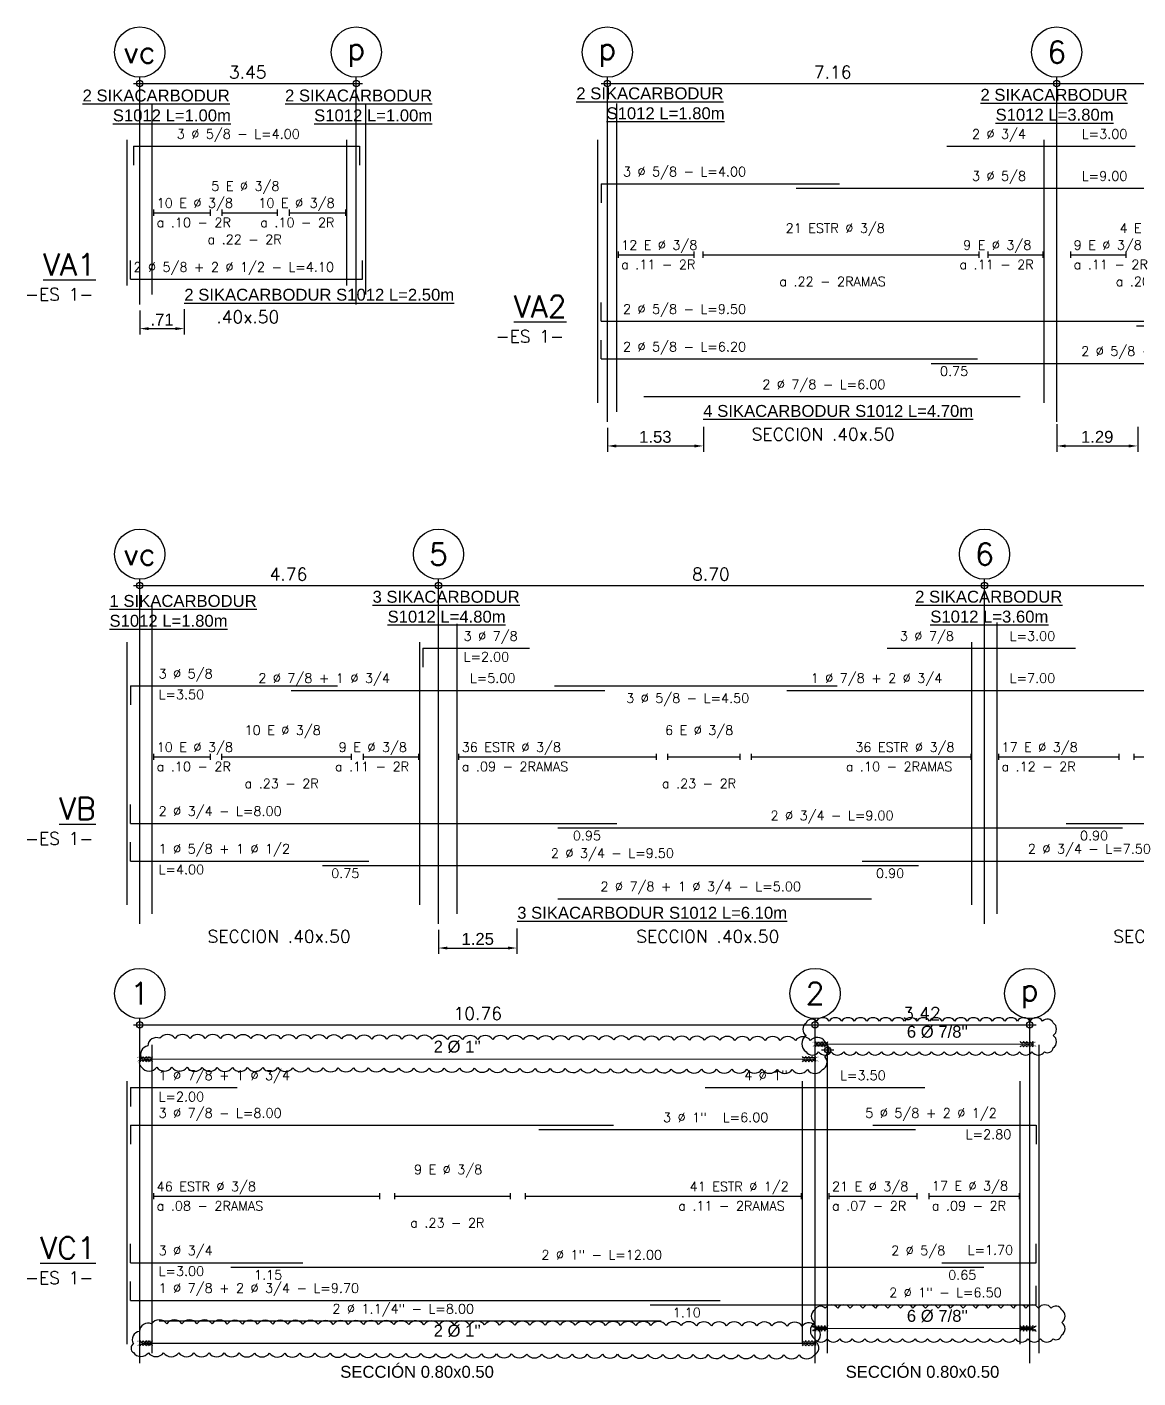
# Model space of a CAD drawing. Header units: millimetres. Extents: x 1 to 301, y -42 to 59.
# Drawn here: x 158.33 to 176.03, y 37.81 to 59.33 of the extents above; entities that cross this region are included whole.
import ezdxf
from ezdxf.enums import TextEntityAlignment as Align

# ---------------------------------------------------------------- set-up
doc = ezdxf.new("R2010")
doc.units = ezdxf.units.MM
doc.header["$LTSCALE"] = 0.0003
doc.header["$PDMODE"] = 34
doc.header["$PDSIZE"] = 0.1
for name, color, linetype in [('SIM-ACHURADOS', 8, 'Continuous'), ('SIM-COTAS', 1, 'Continuous'), ('SIM-FIBRACARB', 4, 'Continuous')]:
    doc.layers.add(name, color=color, linetype=linetype)
doc.styles.add('ARIAL EE', font='arial.ttf')
doc.styles.add('P140', font='SIMPLEX', dxfattribs={"height": 0.35})
doc.styles.add('P60', font='SIMPLEX', dxfattribs={"height": 0.16})
doc.styles.add('P80', font='SIMPLEX', dxfattribs={"height": 0.2})
doc.dimstyles.new('RE - STANDAR', dxfattribs={"dimtxt": 0.002, "dimasz": 0.0015, "dimexe": 0.001, "dimexo": 0.001, "dimgap": 0.0005, "dimtad": 1, "dimzin": 4, "dimdsep": 46, "dimtxsty": 'ARIAL EE', "dimcen": -0.001, "dimclrd": 256, "dimclre": 256, "dimclrt": 2, "dimadec": 0, "dimazin": 0, "dimtfac": 1, "dimtix": 1, "dimtofl": 0, "dimtmove": 1, "dimatfit": 0, "dimfxl": 0.0015, "dimtolj": 1, "dimtzin": 4, "dimlwd": -1, "dimlwe": -1, "dimarcsym": 0})

# ---------------------------------------------------------------- blocks, each defined once
blk = doc.blocks.new('*D33')
at = {"layer": 'SIM-COTAS', "transparency": 16777216}
for p, q in [((160.129, 54.82), (160.129, 54.434)), ((160.839, 54.837), (160.839, 54.434)), ((160.271, 54.529), (160.696, 54.529))]:
    blk.add_line(p, q, dxfattribs=at)
for points in [[(160.271, 54.552), (160.271, 54.505), (160.129, 54.529)], [(160.696, 54.552), (160.696, 54.505), (160.839, 54.529)]]:
    blk.add_solid(points, dxfattribs=at)
at = {"layer": 'SIM-COTAS', "color": 2, "transparency": 16777216, "insert": (160.484, 54.672), "char_height": 0.19, "attachment_point": 5, "style": 'ARIAL EE'}
blk.add_mtext('\\A1;.71', dxfattribs=at)
blk = doc.blocks.new('*D32')
at = {"layer": 'SIM-COTAS', "transparency": 16777216}
for p, q in [((169.109, 52.966), (169.109, 52.564)), ((167.579, 52.95), (167.579, 52.564)), ((167.721, 52.659), (168.966, 52.659))]:
    blk.add_line(p, q, dxfattribs=at)
for points in [[(167.721, 52.682), (167.721, 52.635), (167.579, 52.659)], [(168.966, 52.682), (168.966, 52.635), (169.109, 52.659)]]:
    blk.add_solid(points, dxfattribs=at)
at = {"layer": 'SIM-COTAS', "color": 2, "transparency": 16777216, "insert": (168.344, 52.803), "char_height": 0.19, "attachment_point": 5, "style": 'ARIAL EE'}
blk.add_mtext('\\A1;1.53', dxfattribs=at)
blk = doc.blocks.new('*D31')
at = {"layer": 'SIM-COTAS', "transparency": 16777216}
for p, q in [((174.739, 53.008), (174.739, 52.564)), ((176.029, 52.966), (176.029, 52.564)), ((174.881, 52.659), (175.886, 52.659))]:
    blk.add_line(p, q, dxfattribs=at)
for points in [[(174.881, 52.682), (174.881, 52.635), (174.739, 52.659)], [(175.886, 52.682), (175.886, 52.635), (176.029, 52.659)]]:
    blk.add_solid(points, dxfattribs=at)
at = {"layer": 'SIM-COTAS', "color": 2, "transparency": 16777216, "insert": (175.384, 52.803), "char_height": 0.19, "attachment_point": 5, "style": 'ARIAL EE'}
blk.add_mtext('\\A1;1.29', dxfattribs=at)
blk = doc.blocks.new('*D29')
at = {"layer": 'SIM-COTAS', "transparency": 16777216}
for p, q in [((164.889, 44.95), (164.889, 44.564)), ((166.139, 44.97), (166.139, 44.564)), ((165.031, 44.659), (165.996, 44.659))]:
    blk.add_line(p, q, dxfattribs=at)
for points in [[(165.031, 44.682), (165.031, 44.635), (164.889, 44.659)], [(165.996, 44.682), (165.996, 44.635), (166.139, 44.659)]]:
    blk.add_solid(points, dxfattribs=at)
at = {"layer": 'SIM-COTAS', "color": 2, "transparency": 16777216, "insert": (165.514, 44.803), "char_height": 0.19, "attachment_point": 5, "style": 'ARIAL EE'}
blk.add_mtext('\\A1;1.25', dxfattribs=at)

msp = doc.modelspace()

# ---------------------------------------------------------------- hatches: boundary and pattern name
at = {"layer": 'SIM-ACHURADOS'}
h = msp.add_hatch(dxfattribs=at)
h.set_pattern_fill('AR-SAND', color=256, scale=0.00039)
h.set_pattern_definition([(37.5, (162.100092, 62.000916), (-0.000624012, 0.019087116), [0, -0.01505712, 0, -0.0168402, 0, -0.01609725]), (7.5, (162.100092, 62.000916), (0.017531408, 0.02795618), [0, -0.00812292, 0, -0.01357122, 0, -0.00520065]), (327.5, (162.087907, 62.000916), (0.030848702, 5.605e-05), [0, -0.004953, 0, -0.0178308, 0, -0.0232791]), (317.5, (162.087907, 62.000916), (0.0297787, 0.008694244), [0, -0.0024765, 0, -0.01168908, 0, -0.0133731])])
edge = h.paths.add_edge_path()
edge.add_arc((170.868, 43.17), 0.025, 180, 360)
edge.add_arc((170.918, 43.17), 0.025, 180, 360)
edge.add_arc((170.968, 43.17), 0.025, 180, 360)
edge.add_arc((171.018, 43.17), 0.025, 180, 360)
edge.add_arc((171.068, 43.17), 0.025, 180, 360)
edge.add_line((171.093, 43.17), (171.093, 43.084))
edge.add_arc((171.068, 43.084), 0.025, 0, 180)
edge.add_arc((171.018, 43.084), 0.025, 0, 180)
edge.add_arc((170.968, 43.084), 0.025, 0, 180)
edge.add_arc((170.918, 43.084), 0.025, 0, 180)
edge.add_arc((170.868, 43.084), 0.025, 0, 180)
edge.add_arc((170.845, 43.127), 0.0434, 267.5097, 452.4903)
h = msp.add_hatch(dxfattribs=at)
h.set_pattern_fill('AR-SAND', color=256, scale=0.00039)
h.set_pattern_definition([(37.5, (165.166254, 61.99953), (-0.000624012, 0.019087116), [0, -0.01505712, 0, -0.0168402, 0, -0.01609725]), (7.5, (165.166254, 61.99953), (0.017531408, 0.02795618), [0, -0.00812292, 0, -0.01357122, 0, -0.00520065]), (327.5, (165.15407, 61.99953), (0.030848702, 5.605e-05), [0, -0.004953, 0, -0.0178308, 0, -0.0232791]), (317.5, (165.15407, 61.99953), (0.0297787, 0.008694244), [0, -0.0024765, 0, -0.01168908, 0, -0.0133731])])
edge = h.paths.add_edge_path()
edge.add_arc((174.386, 43.169), 0.025, 180, 360, ccw=False)
edge.add_arc((174.336, 43.169), 0.025, 180, 360, ccw=False)
edge.add_arc((174.286, 43.169), 0.025, 180, 360, ccw=False)
edge.add_arc((174.236, 43.169), 0.025, 180, 360, ccw=False)
edge.add_arc((174.186, 43.169), 0.025, 180, 360, ccw=False)
edge.add_line((174.161, 43.169), (174.161, 43.082))
edge.add_arc((174.186, 43.082), 0.025, 360, 540, ccw=False)
edge.add_arc((174.236, 43.082), 0.025, 360, 540, ccw=False)
edge.add_arc((174.286, 43.082), 0.025, 360, 540, ccw=False)
edge.add_arc((174.336, 43.082), 0.025, 360, 540, ccw=False)
edge.add_arc((174.386, 43.082), 0.025, 360, 540, ccw=False)
edge.add_arc((174.409, 43.126), 0.0434, 87.5097, 272.4903, ccw=False)
h = msp.add_hatch(dxfattribs=at)
h.set_pattern_fill('AR-SAND', color=256, scale=0.00039)
h.set_pattern_definition([(37.5, (151.340092, 61.762894), (-0.000624012, 0.019087116), [0, -0.01505712, 0, -0.0168402, 0, -0.01609725]), (7.5, (151.340092, 61.762894), (0.017531408, 0.02795618), [0, -0.00812292, 0, -0.01357122, 0, -0.00520065]), (327.5, (151.327907, 61.762894), (0.030848702, 5.605e-05), [0, -0.004953, 0, -0.0178308, 0, -0.0232791]), (317.5, (151.327907, 61.762894), (0.0297787, 0.008694244), [0, -0.0024765, 0, -0.01168908, 0, -0.0133731])])
edge = h.paths.add_edge_path()
edge.add_arc((160.108, 42.932), 0.025, 180, 360)
edge.add_arc((160.158, 42.932), 0.025, 180, 360)
edge.add_arc((160.208, 42.932), 0.025, 180, 360)
edge.add_arc((160.258, 42.932), 0.025, 180, 360)
edge.add_arc((160.308, 42.932), 0.025, 180, 360)
edge.add_line((160.333, 42.932), (160.333, 42.846))
edge.add_arc((160.308, 42.846), 0.025, 0, 180)
edge.add_arc((160.258, 42.846), 0.025, 0, 180)
edge.add_arc((160.208, 42.846), 0.025, 0, 180)
edge.add_arc((160.158, 42.846), 0.025, 0, 180)
edge.add_arc((160.108, 42.846), 0.025, 0, 180)
edge.add_arc((160.085, 42.889), 0.0434, 267.5097, 452.4903)
h = msp.add_hatch(dxfattribs=at)
h.set_pattern_fill('AR-SAND', color=256, scale=0.00039)
h.set_pattern_definition([(37.5, (161.695597, 61.762415), (-0.000624012, 0.019087116), [0, -0.01505712, 0, -0.0168402, 0, -0.01609725]), (7.5, (161.695597, 61.762415), (0.017531408, 0.02795618), [0, -0.00812292, 0, -0.01357122, 0, -0.00520065]), (327.5, (161.683412, 61.762415), (0.030848702, 5.605e-05), [0, -0.004953, 0, -0.0178308, 0, -0.0232791]), (317.5, (161.683412, 61.762415), (0.0297787, 0.008694244), [0, -0.0024765, 0, -0.01168908, 0, -0.0133731])])
edge = h.paths.add_edge_path()
edge.add_arc((170.915, 42.932), 0.025, 180, 360, ccw=False)
edge.add_arc((170.865, 42.932), 0.025, 180, 360, ccw=False)
edge.add_arc((170.815, 42.932), 0.025, 180, 360, ccw=False)
edge.add_arc((170.765, 42.932), 0.025, 180, 360, ccw=False)
edge.add_arc((170.715, 42.932), 0.025, 180, 360, ccw=False)
edge.add_line((170.69, 42.932), (170.69, 42.845))
edge.add_arc((170.715, 42.845), 0.025, 360, 540, ccw=False)
edge.add_arc((170.765, 42.845), 0.025, 360, 540, ccw=False)
edge.add_arc((170.815, 42.845), 0.025, 360, 540, ccw=False)
edge.add_arc((170.865, 42.845), 0.025, 360, 540, ccw=False)
edge.add_arc((170.915, 42.845), 0.025, 360, 540, ccw=False)
edge.add_arc((170.939, 42.888), 0.0434, 87.5097, 272.4903, ccw=False)
h = msp.add_hatch(dxfattribs=at)
h.set_pattern_fill('AR-SAND', color=256, scale=0.00039)
h.set_pattern_definition([(37.5, (162.100092, 57.473502), (-0.000624012, 0.019087116), [0, -0.01505712, 0, -0.0168402, 0, -0.01609725]), (7.5, (162.100092, 57.473502), (0.017531408, 0.02795618), [0, -0.00812292, 0, -0.01357122, 0, -0.00520065]), (327.5, (162.087907, 57.473502), (0.030848702, 5.605e-05), [0, -0.004953, 0, -0.0178308, 0, -0.0232791]), (317.5, (162.087907, 57.473502), (0.0297787, 0.008694244), [0, -0.0024765, 0, -0.01168908, 0, -0.0133731])])
edge = h.paths.add_edge_path()
edge.add_arc((170.868, 38.643), 0.025, 180, 360)
edge.add_arc((170.918, 38.643), 0.025, 180, 360)
edge.add_arc((170.968, 38.643), 0.025, 180, 360)
edge.add_arc((171.018, 38.643), 0.025, 180, 360)
edge.add_arc((171.068, 38.643), 0.025, 180, 360)
edge.add_line((171.093, 38.643), (171.093, 38.556))
edge.add_arc((171.068, 38.556), 0.025, 0, 180)
edge.add_arc((171.018, 38.556), 0.025, 0, 180)
edge.add_arc((170.968, 38.556), 0.025, 0, 180)
edge.add_arc((170.918, 38.556), 0.025, 0, 180)
edge.add_arc((170.868, 38.556), 0.025, 0, 180)
edge.add_arc((170.845, 38.6), 0.0434, 267.5097, 452.4903)
h = msp.add_hatch(dxfattribs=at)
h.set_pattern_fill('AR-SAND', color=256, scale=0.00039)
h.set_pattern_definition([(37.5, (165.166254, 57.472116), (-0.000624012, 0.019087116), [0, -0.01505712, 0, -0.0168402, 0, -0.01609725]), (7.5, (165.166254, 57.472116), (0.017531408, 0.02795618), [0, -0.00812292, 0, -0.01357122, 0, -0.00520065]), (327.5, (165.15407, 57.472116), (0.030848702, 5.605e-05), [0, -0.004953, 0, -0.0178308, 0, -0.0232791]), (317.5, (165.15407, 57.472116), (0.0297787, 0.008694244), [0, -0.0024765, 0, -0.01168908, 0, -0.0133731])])
edge = h.paths.add_edge_path()
edge.add_arc((174.386, 38.642), 0.025, 180, 360, ccw=False)
edge.add_arc((174.336, 38.642), 0.025, 180, 360, ccw=False)
edge.add_arc((174.286, 38.642), 0.025, 180, 360, ccw=False)
edge.add_arc((174.236, 38.642), 0.025, 180, 360, ccw=False)
edge.add_arc((174.186, 38.642), 0.025, 180, 360, ccw=False)
edge.add_line((174.161, 38.642), (174.161, 38.555))
edge.add_arc((174.186, 38.555), 0.025, 360, 540, ccw=False)
edge.add_arc((174.236, 38.555), 0.025, 360, 540, ccw=False)
edge.add_arc((174.286, 38.555), 0.025, 360, 540, ccw=False)
edge.add_arc((174.336, 38.555), 0.025, 360, 540, ccw=False)
edge.add_arc((174.386, 38.555), 0.025, 360, 540, ccw=False)
edge.add_arc((174.409, 38.598), 0.0434, 87.5097, 272.4903, ccw=False)
h = msp.add_hatch(dxfattribs=at)
h.set_pattern_fill('AR-SAND', color=256, scale=0.00039)
h.set_pattern_definition([(37.5, (151.340092, 57.23548), (-0.000624012, 0.019087116), [0, -0.01505712, 0, -0.0168402, 0, -0.01609725]), (7.5, (151.340092, 57.23548), (0.017531408, 0.02795618), [0, -0.00812292, 0, -0.01357122, 0, -0.00520065]), (327.5, (151.327907, 57.23548), (0.030848702, 5.605e-05), [0, -0.004953, 0, -0.0178308, 0, -0.0232791]), (317.5, (151.327907, 57.23548), (0.0297787, 0.008694244), [0, -0.0024765, 0, -0.01168908, 0, -0.0133731])])
edge = h.paths.add_edge_path()
edge.add_arc((160.108, 38.405), 0.025, 180, 360)
edge.add_arc((160.158, 38.405), 0.025, 180, 360)
edge.add_arc((160.208, 38.405), 0.025, 180, 360)
edge.add_arc((160.258, 38.405), 0.025, 180, 360)
edge.add_arc((160.308, 38.405), 0.025, 180, 360)
edge.add_line((160.333, 38.405), (160.333, 38.318))
edge.add_arc((160.308, 38.318), 0.025, 0, 180)
edge.add_arc((160.258, 38.318), 0.025, 0, 180)
edge.add_arc((160.208, 38.318), 0.025, 0, 180)
edge.add_arc((160.158, 38.318), 0.025, 0, 180)
edge.add_arc((160.108, 38.318), 0.025, 0, 180)
edge.add_arc((160.085, 38.362), 0.0434, 267.5097, 452.4903)
h = msp.add_hatch(dxfattribs=at)
h.set_pattern_fill('AR-SAND', color=256, scale=0.00039)
h.set_pattern_definition([(37.5, (161.695597, 57.235), (-0.000624012, 0.019087116), [0, -0.01505712, 0, -0.0168402, 0, -0.01609725]), (7.5, (161.695597, 57.235), (0.017531408, 0.02795618), [0, -0.00812292, 0, -0.01357122, 0, -0.00520065]), (327.5, (161.683412, 57.235), (0.030848702, 5.605e-05), [0, -0.004953, 0, -0.0178308, 0, -0.0232791]), (317.5, (161.683412, 57.235), (0.0297787, 0.008694244), [0, -0.0024765, 0, -0.01168908, 0, -0.0133731])])
edge = h.paths.add_edge_path()
edge.add_arc((170.915, 38.404), 0.025, 180, 360, ccw=False)
edge.add_arc((170.865, 38.404), 0.025, 180, 360, ccw=False)
edge.add_arc((170.815, 38.404), 0.025, 180, 360, ccw=False)
edge.add_arc((170.765, 38.404), 0.025, 180, 360, ccw=False)
edge.add_arc((170.715, 38.404), 0.025, 180, 360, ccw=False)
edge.add_line((170.69, 38.404), (170.69, 38.318))
edge.add_arc((170.715, 38.318), 0.025, 360, 540, ccw=False)
edge.add_arc((170.765, 38.318), 0.025, 360, 540, ccw=False)
edge.add_arc((170.815, 38.318), 0.025, 360, 540, ccw=False)
edge.add_arc((170.865, 38.318), 0.025, 360, 540, ccw=False)
edge.add_arc((170.915, 38.318), 0.025, 360, 540, ccw=False)
edge.add_arc((170.939, 38.361), 0.0434, 87.5097, 272.4903, ccw=False)

# ---------------------------------------------------------------- linework, layer by layer
at = {"color": 6}
for points in [[(170.745, 43.004, 0.520567), (170.945, 43.004, 0.520567), (171.145, 43.004, 0.520567), (171.345, 43.004, 0.520567), (171.545, 43.004, 0.520567), (171.745, 43.004, 0.520567), (171.945, 43.004, 0.520567), (172.145, 43.004, 0.520567), (172.345, 43.004, 0.520567), (172.545, 43.004, 0.520567), (172.745, 43.004, 0.520567), (172.945, 43.004, 0.520567), (173.145, 43.004, 0.520567), (173.345, 43.004, 0.520567), (173.545, 43.004, 0.520567), (173.745, 43.004, 0.520567), (173.945, 43.004, 0.520567), (174.145, 43.004, 0.520567), (174.345, 43.004, 0.520567), (174.545, 43.004, 0.520567), (174.684, 43.066, 0.520567), (174.684, 43.266, 0.520567), (174.684, 43.466, 0.520567), (174.513, 43.496, 0.520567), (174.313, 43.496, 0.520567), (174.113, 43.496, 0.520567), (173.913, 43.496, 0.520567), (173.713, 43.496, 0.520567), (173.513, 43.496, 0.520567), (173.313, 43.496, 0.520567), (173.113, 43.496, 0.520567), (172.913, 43.496, 0.520567), (172.713, 43.496, 0.520567), (172.513, 43.496, 0.520567), (172.313, 43.496, 0.520567), (172.113, 43.496, 0.520567), (171.913, 43.496, 0.520567), (171.713, 43.496, 0.520567), (171.513, 43.496, 0.520567), (171.313, 43.496, 0.520567), (171.113, 43.496, 0.520567), (170.913, 43.496, 0.520567), (170.745, 43.464, 0.520567), (170.745, 43.264, 0.520567)], [(160.159, 42.76, 0.520567), (160.4, 42.759, 0.520567), (160.641, 42.759, 0.520567), (160.882, 42.758, 0.520567), (161.124, 42.757, 0.520567), (161.365, 42.756, 0.520567), (161.606, 42.755, 0.520567), (161.847, 42.754, 0.520567), (162.088, 42.754, 0.520567), (162.329, 42.753, 0.520567), (162.57, 42.752, 0.520567), (162.811, 42.751, 0.520567), (163.052, 42.75, 0.520567), (163.293, 42.749, 0.520567), (163.534, 42.748, 0.520567), (163.775, 42.748, 0.520567), (164.016, 42.747, 0.520567), (164.257, 42.746, 0.520567), (164.498, 42.745, 0.520567), (164.74, 42.744, 0.520567), (164.981, 42.743, 0.520567), (165.222, 42.743, 0.520567), (165.463, 42.742, 0.520567), (165.704, 42.741, 0.520567), (165.945, 42.74, 0.520567), (166.186, 42.739, 0.520567), (166.427, 42.738, 0.520567), (166.668, 42.738, 0.520567), (166.909, 42.737, 0.520567), (167.15, 42.736, 0.520567), (167.391, 42.735, 0.520567), (167.632, 42.734, 0.520567), (167.873, 42.733, 0.520567), (168.114, 42.733, 0.520567), (168.355, 42.732, 0.520567), (168.597, 42.731, 0.520567), (168.838, 42.73, 0.520567), (169.079, 42.729, 0.520567), (169.32, 42.728, 0.520567), (169.561, 42.727, 0.520567), (169.802, 42.727, 0.520567), (170.043, 42.726, 0.520567), (170.284, 42.725, 0.520567), (170.525, 42.724, 0.520567), (170.766, 42.723, 0.520567), (171.007, 42.722, 0.520567), (171.043, 42.928, 0.520567), (171.043, 43.169, 0.520567), (170.816, 43.183, 0.520567), (170.575, 43.184, 0.520567), (170.334, 43.185, 0.520567), (170.093, 43.186, 0.520567), (169.852, 43.187, 0.520567), (169.611, 43.188, 0.520567), (169.37, 43.189, 0.520567), (169.128, 43.189, 0.520567), (168.887, 43.19, 0.520567), (168.646, 43.191, 0.520567), (168.405, 43.192, 0.520567), (168.164, 43.193, 0.520567), (167.923, 43.194, 0.520567), (167.682, 43.195, 0.520567), (167.441, 43.195, 0.520567), (167.2, 43.196, 0.520567), (166.959, 43.197, 0.520567), (166.718, 43.198, 0.520567), (166.477, 43.199, 0.520567), (166.236, 43.2, 0.520567), (165.995, 43.201, 0.520567), (165.754, 43.201, 0.520567), (165.513, 43.202, 0.520567), (165.271, 43.203, 0.520567), (165.03, 43.204, 0.520567), (164.789, 43.205, 0.520567), (164.548, 43.206, 0.520567), (164.307, 43.207, 0.520567), (164.066, 43.207, 0.520567), (163.825, 43.208, 0.520567), (163.584, 43.209, 0.520567), (163.343, 43.21, 0.520567), (163.102, 43.211, 0.520567), (162.861, 43.212, 0.520567), (162.62, 43.213, 0.520567), (162.379, 43.213, 0.520567), (162.138, 43.214, 0.520567), (161.897, 43.215, 0.520567), (161.656, 43.216, 0.520567), (161.414, 43.217, 0.520567), (161.173, 43.218, 0.520567), (160.932, 43.219, 0.520567), (160.691, 43.219, 0.520567), (160.45, 43.22, 0.520567), (160.256, 43.1, 0.520567), (160.159, 42.901, 0.520567)], [(170.881, 38.431, 0.520567), (171.081, 38.431, 0.520567), (171.281, 38.431, 0.520567), (171.481, 38.431, 0.520567), (171.681, 38.431, 0.520567), (171.881, 38.431, 0.520567), (172.081, 38.431, 0.520567), (172.281, 38.431, 0.520567), (172.481, 38.431, 0.520567), (172.681, 38.431, 0.520567), (172.881, 38.431, 0.520567), (173.081, 38.431, 0.520567), (173.281, 38.431, 0.520567), (173.481, 38.431, 0.520567), (173.681, 38.431, 0.520567), (173.881, 38.431, 0.520567), (174.081, 38.431, 0.520567), (174.281, 38.431, 0.520567), (174.481, 38.431, 0.520567), (174.681, 38.431, 0.520567), (174.819, 38.493, 0.520567), (174.819, 38.693, 0.520567), (174.819, 38.893, 0.520567), (174.649, 38.922, 0.520567), (174.449, 38.922, 0.520567), (174.249, 38.922, 0.520567), (174.049, 38.922, 0.520567), (173.849, 38.922, 0.520567), (173.649, 38.922, 0.520567), (173.449, 38.922, 0.520567), (173.249, 38.922, 0.520567), (173.049, 38.922, 0.520567), (172.849, 38.922, 0.520567), (172.649, 38.922, 0.520567), (172.449, 38.922, 0.520567), (172.249, 38.922, 0.520567), (172.049, 38.922, 0.520567), (171.849, 38.922, 0.520567), (171.649, 38.922, 0.520567), (171.449, 38.922, 0.520567), (171.249, 38.922, 0.520567), (171.049, 38.922, 0.520567), (170.881, 38.891, 0.520567), (170.881, 38.691, 0.520567)], [(160.027, 38.212, 0.520567), (160.268, 38.211, 0.520567), (160.509, 38.21, 0.520567), (160.751, 38.21, 0.520567), (160.992, 38.209, 0.520567), (161.233, 38.208, 0.520567), (161.474, 38.207, 0.520567), (161.715, 38.206, 0.520567), (161.956, 38.205, 0.520567), (162.197, 38.205, 0.520567), (162.438, 38.204, 0.520567), (162.679, 38.203, 0.520567), (162.92, 38.202, 0.520567), (163.161, 38.201, 0.520567), (163.402, 38.2, 0.520567), (163.643, 38.2, 0.520567), (163.884, 38.199, 0.520567), (164.125, 38.198, 0.520567), (164.366, 38.197, 0.520567), (164.608, 38.196, 0.520567), (164.849, 38.195, 0.520567), (165.09, 38.194, 0.520567), (165.331, 38.194, 0.520567), (165.572, 38.193, 0.520567), (165.813, 38.192, 0.520567), (166.054, 38.191, 0.520567), (166.295, 38.19, 0.520567), (166.536, 38.189, 0.520567), (166.777, 38.189, 0.520567), (167.018, 38.188, 0.520567), (167.259, 38.187, 0.520567), (167.5, 38.186, 0.520567), (167.741, 38.185, 0.520567), (167.982, 38.184, 0.520567), (168.223, 38.184, 0.520567), (168.465, 38.183, 0.520567), (168.706, 38.182, 0.520567), (168.947, 38.181, 0.520567), (169.188, 38.18, 0.520567), (169.429, 38.179, 0.520567), (169.67, 38.179, 0.520567), (169.911, 38.178, 0.520567), (170.152, 38.177, 0.520567), (170.393, 38.176, 0.520567), (170.634, 38.175, 0.520567), (170.875, 38.174, 0.520567), (170.911, 38.379, 0.520567), (170.911, 38.62, 0.520567), (170.684, 38.635, 0.520567), (170.443, 38.636, 0.520567), (170.202, 38.637, 0.520567), (169.961, 38.638, 0.520567), (169.72, 38.639, 0.520567), (169.479, 38.64, 0.520567), (169.238, 38.64, 0.520567), (168.997, 38.641, 0.520567), (168.755, 38.642, 0.520567), (168.514, 38.643, 0.520567), (168.273, 38.644, 0.520567), (168.032, 38.645, 0.520567), (167.791, 38.646, 0.520567), (167.55, 38.646, 0.520567), (167.309, 38.647, 0.520567), (167.068, 38.648, 0.520567), (166.827, 38.649, 0.520567), (166.586, 38.65, 0.520567), (166.345, 38.651, 0.520567), (166.104, 38.652, 0.520567), (165.863, 38.652, 0.520567), (165.622, 38.653, 0.520567), (165.381, 38.654, 0.520567), (165.139, 38.655, 0.520567), (164.898, 38.656, 0.520567), (164.657, 38.657, 0.520567), (164.416, 38.658, 0.520567), (164.175, 38.658, 0.520567), (163.934, 38.659, 0.520567), (163.693, 38.66, 0.520567), (163.452, 38.661, 0.520567), (163.211, 38.662, 0.520567), (162.97, 38.663, 0.520567), (162.729, 38.664, 0.520567), (162.488, 38.664, 0.520567), (162.247, 38.665, 0.520567), (162.006, 38.666, 0.520567), (161.765, 38.667, 0.520567), (161.524, 38.668, 0.520567), (161.282, 38.669, 0.520567), (161.041, 38.67, 0.520567), (160.8, 38.67, 0.520567), (160.559, 38.671, 0.520567), (160.318, 38.672, 0.520567), (160.124, 38.551, 0.520567), (160.027, 38.353, 0.520567)]]:
    msp.add_lwpolyline(points, format="xyb", close=True, dxfattribs=at)
for points in [[(171.093, 43.084, 1), (171.043, 43.084, 1), (170.993, 43.084, 1), (170.943, 43.084, 1), (170.893, 43.084, 1), (170.893, 43.084, -0.107777), (170.893, 43.17, 1), (170.893, 43.17, 1), (170.943, 43.17, 1), (170.993, 43.17, 1), (171.043, 43.17, 1), (171.093, 43.17)], [(174.161, 43.082, -1), (174.211, 43.082, -1), (174.261, 43.082, -1), (174.311, 43.082, -1), (174.361, 43.082, -1), (174.361, 43.082, 0.107777), (174.361, 43.169, -1), (174.361, 43.169, -1), (174.311, 43.169, -1), (174.261, 43.169, -1), (174.211, 43.169, -1), (174.161, 43.169)], [(160.333, 42.846, 1), (160.283, 42.846, 1), (160.233, 42.846, 1), (160.183, 42.846, 1), (160.133, 42.846, 1), (160.133, 42.846, -0.107777), (160.133, 42.932, 1), (160.133, 42.932, 1), (160.183, 42.932, 1), (160.233, 42.932, 1), (160.283, 42.932, 1), (160.333, 42.932)], [(170.69, 42.845, -1), (170.74, 42.845, -1), (170.79, 42.845, -1), (170.84, 42.845, -1), (170.89, 42.845, -1), (170.89, 42.845, 0.107777), (170.89, 42.932, -1), (170.89, 42.932, -1), (170.84, 42.932, -1), (170.79, 42.932, -1), (170.74, 42.932, -1), (170.69, 42.932)], [(171.093, 38.556, 1), (171.043, 38.556, 1), (170.993, 38.556, 1), (170.943, 38.556, 1), (170.893, 38.556, 1), (170.893, 38.556, -0.107777), (170.893, 38.643, 1), (170.893, 38.643, 1), (170.943, 38.643, 1), (170.993, 38.643, 1), (171.043, 38.643, 1), (171.093, 38.643)], [(174.161, 38.555, -1), (174.211, 38.555, -1), (174.261, 38.555, -1), (174.311, 38.555, -1), (174.361, 38.555, -1), (174.361, 38.555, 0.107777), (174.361, 38.642, -1), (174.361, 38.642, -1), (174.311, 38.642, -1), (174.261, 38.642, -1), (174.211, 38.642, -1), (174.161, 38.642)], [(160.333, 38.318, 1), (160.283, 38.318, 1), (160.233, 38.318, 1), (160.183, 38.318, 1), (160.133, 38.318, 1), (160.133, 38.318, -0.107777), (160.133, 38.405, 1), (160.133, 38.405, 1), (160.183, 38.405, 1), (160.233, 38.405, 1), (160.283, 38.405, 1), (160.333, 38.405)], [(170.69, 38.318, -1), (170.74, 38.318, -1), (170.79, 38.318, -1), (170.84, 38.318, -1), (170.89, 38.318, -1), (170.89, 38.318, 0.107777), (170.89, 38.404, -1), (170.89, 38.404, -1), (170.84, 38.404, -1), (170.79, 38.404, -1), (170.74, 38.404, -1), (170.69, 38.404)]]:
    msp.add_lwpolyline(points, format="xyb")
at = {"layer": 'SIM-ACHURADOS'}
for p, q in [((160.129, 54.915), (160.129, 58.535)), ((160.129, 58.435), (163.579, 58.435)), ((163.579, 54.915), (163.579, 58.535)), ((167.579, 53.045), (167.579, 58.535)), ((167.579, 58.435), (184.709, 58.435)), ((174.739, 53.045), (174.739, 58.535)), ((160.329, 55.075), (160.329, 58.115)), ((163.729, 55.075), (163.729, 58.115)), ((167.729, 53.205), (167.729, 58.115)), ((159.929, 55.215), (159.929, 57.535)), ((163.429, 55.215), (163.429, 57.535)), ((167.429, 53.345), (167.429, 57.535)), ((174.539, 53.345), (174.539, 57.535)), ((160.029, 57.435), (163.629, 57.435)), ((160.029, 57.435), (160.029, 57.135)), ((163.629, 57.435), (163.629, 57.135)), ((172.989, 57.435), (175.989, 57.435)), ((167.479, 56.835), (171.279, 56.835)), ((167.479, 56.835), (167.479, 56.535)), ((170.589, 56.765), (179.589, 56.765)), ((160.349, 56.425), (160.349, 56.325)), ((161.249, 56.425), (161.249, 56.325)), ((161.439, 56.425), (161.439, 56.325)), ((162.319, 56.425), (162.319, 56.325)), ((162.509, 56.425), (162.509, 56.325)), ((163.409, 56.425), (163.409, 56.325)), ((160.349, 56.375), (161.249, 56.375)), ((161.439, 56.375), (162.319, 56.375)), ((162.509, 56.375), (163.409, 56.375)), ((167.749, 55.755), (167.749, 55.655)), ((168.959, 55.755), (168.959, 55.655)), ((169.099, 55.755), (169.099, 55.655)), ((173.499, 55.755), (173.499, 55.655)), ((173.639, 55.755), (173.639, 55.655)), ((174.519, 55.755), (174.519, 55.655)), ((174.959, 55.755), (174.959, 55.655)), ((175.839, 55.755), (175.839, 55.655)), ((159.979, 55.315), (159.979, 55.615)), ((163.679, 55.315), (163.679, 55.615)), ((167.749, 55.705), (168.959, 55.705)), ((169.099, 55.705), (173.499, 55.705)), ((173.639, 55.705), (174.519, 55.705)), ((174.959, 55.705), (175.839, 55.705)), ((159.979, 55.315), (163.679, 55.315)), ((167.479, 54.645), (167.479, 54.945)), ((167.479, 54.645), (176.779, 54.645)), ((176.009, 54.575), (184.809, 54.575)), ((167.479, 54.045), (167.479, 54.345)), ((167.479, 54.045), (173.479, 54.045)), ((172.739, 53.975), (179.739, 53.975)), ((168.159, 53.445), (174.159, 53.445)), ((160.129, 45.045), (160.129, 50.535)), ((160.129, 50.435), (193.989, 50.435)), ((164.889, 45.045), (164.889, 50.535)), ((173.589, 45.045), (173.589, 50.535)), ((160.329, 45.205), (160.329, 50.115)), ((165.189, 45.205), (165.189, 49.827)), ((173.789, 45.205), (173.789, 49.844)), ((159.929, 45.345), (159.929, 49.535)), ((164.589, 45.345), (164.589, 49.535)), ((173.389, 45.345), (173.389, 49.535)), ((164.639, 49.435), (166.339, 49.435)), ((164.639, 49.435), (164.639, 49.135)), ((172.039, 49.435), (175.039, 49.435)), ((159.979, 48.835), (163.279, 48.835)), ((159.979, 48.835), (159.979, 48.535)), ((162.539, 48.765), (167.539, 48.765)), ((166.739, 48.835), (171.239, 48.835)), ((170.439, 48.765), (177.439, 48.765)), ((160.349, 47.755), (160.349, 47.655)), ((160.349, 47.705), (161.249, 47.705)), ((161.249, 47.755), (161.249, 47.655)), ((161.429, 47.755), (161.429, 47.655)), ((161.429, 47.705), (163.499, 47.705)), ((163.499, 47.755), (163.499, 47.655)), ((163.689, 47.755), (163.689, 47.655)), ((163.689, 47.705), (164.569, 47.705)), ((164.569, 47.755), (164.569, 47.655)), ((165.209, 47.755), (165.209, 47.655)), ((165.209, 47.705), (168.359, 47.705)), ((168.359, 47.755), (168.359, 47.655)), ((168.539, 47.755), (168.539, 47.655)), ((168.539, 47.705), (169.689, 47.705)), ((169.689, 47.755), (169.689, 47.655)), ((169.869, 47.755), (169.869, 47.655)), ((169.869, 47.705), (173.369, 47.705)), ((173.369, 47.755), (173.369, 47.655)), ((173.809, 47.755), (173.809, 47.655)), ((173.809, 47.705), (175.729, 47.705)), ((175.729, 47.755), (175.729, 47.655)), ((175.969, 47.755), (175.969, 47.655)), ((175.969, 47.705), (177.809, 47.705)), ((159.979, 46.645), (159.979, 46.945)), ((159.979, 46.645), (167.729, 46.645)), ((166.789, 46.575), (175.789, 46.575)), ((174.889, 46.645), (182.889, 46.645)), ((159.979, 46.045), (159.979, 46.345)), ((159.979, 46.045), (163.779, 46.045)), ((163.039, 45.975), (172.539, 45.975)), ((171.639, 46.045), (179.139, 46.045)), ((166.789, 45.445), (171.789, 45.445)), ((160.129, 38.045), (160.129, 43.535)), ((170.889, 38.045), (170.889, 43.535)), ((174.309, 38.045), (174.309, 43.535)), ((160.129, 43.435), (174.309, 43.435)), ((160.329, 38.205), (160.329, 43.115)), ((171.089, 38.205), (171.089, 43.115)), ((174.459, 38.205), (174.459, 43.115)), ((159.929, 38.345), (159.929, 42.535)), ((159.979, 42.435), (161.679, 42.435)), ((159.979, 42.435), (159.979, 42.135)), ((169.139, 42.435), (172.639, 42.435)), ((170.689, 38.345), (170.689, 42.535)), ((174.159, 38.345), (174.159, 42.535)), ((159.979, 41.835), (167.679, 41.835)), ((159.979, 41.835), (159.979, 41.535)), ((166.489, 41.765), (172.489, 41.765)), ((171.809, 41.835), (174.409, 41.835)), ((174.409, 41.835), (174.409, 41.535)), ((160.349, 40.755), (160.349, 40.655)), ((160.349, 40.705), (163.949, 40.705)), ((163.949, 40.755), (163.949, 40.655)), ((164.189, 40.755), (164.189, 40.655)), ((164.189, 40.705), (166.029, 40.705)), ((166.029, 40.755), (166.029, 40.655)), ((166.269, 40.755), (166.269, 40.655)), ((166.269, 40.705), (170.669, 40.705)), ((170.669, 40.755), (170.669, 40.655)), ((171.109, 40.755), (171.109, 40.655)), ((171.109, 40.705), (172.509, 40.705)), ((172.509, 40.755), (172.509, 40.655)), ((172.699, 40.755), (172.699, 40.655)), ((172.699, 40.705), (174.139, 40.705)), ((174.139, 40.755), (174.139, 40.655)), ((159.979, 39.645), (159.979, 39.945)), ((174.409, 39.645), (174.409, 39.945)), ((159.979, 39.645), (162.729, 39.645)), ((172.909, 39.645), (174.409, 39.645)), ((161.579, 39.575), (173.579, 39.575)), ((159.979, 39.045), (159.979, 39.345)), ((174.409, 38.975), (174.409, 39.275)), ((159.979, 39.045), (169.379, 39.045)), ((168.259, 38.975), (174.409, 38.975)), ((160.439, 38.716), (168.439, 38.716))]:
    msp.add_line(p, q, dxfattribs=at)
for centre in [(160.129, 58.935), (163.579, 58.935), (167.579, 58.935), (174.739, 58.935), (160.129, 50.935), (164.889, 50.935), (173.589, 50.935), (160.129, 43.935), (170.889, 43.935), (174.309, 43.935)]:
    msp.add_circle(centre, 0.4, dxfattribs=at)
for p in [(160.129, 58.435), (163.579, 58.435), (167.579, 58.435), (174.739, 58.435), (160.129, 50.435), (164.889, 50.435), (173.589, 50.435), (160.129, 43.435), (170.889, 43.435), (174.309, 43.435), (171.089, 43.035)]:
    msp.add_point(p, dxfattribs=at)
at = {"layer": 'SIM-FIBRACARB'}
for p, q in [((170.889, 43.13), (174.366, 43.126)), ((160.167, 42.893), (170.895, 42.888)), ((170.889, 38.602), (174.366, 38.598)), ((160.167, 38.365), (170.895, 38.361))]:
    msp.add_line(p, q, dxfattribs=at)

# ---------------------------------------------------------------- texts
at = {"layer": 'SIM-ACHURADOS', "style": 'P140'}
for s, p in [('vc', (160.129, 58.935)), ('p', (163.579, 58.935)), ('p', (167.579, 58.935)), ('6', (174.739, 58.935)), ('5', (164.889, 50.935)), ('6', (173.589, 50.935)), ('vc', (160.129, 50.935)), ('1', (160.129, 43.935)), ('2', (170.889, 43.935)), ('p', (174.309, 43.935))]:
    msp.add_text(s, height=0.35, dxfattribs=at).set_placement(p, align=Align.MIDDLE)
at = {"layer": 'SIM-ACHURADOS'}
for s, height, style, p in [('3.45', 0.2, 'P80', (161.549, 58.515)), ('7.16', 0.2, 'P80', (170.869, 58.515)), ('3 %%c 5/8 - L=4.00', 0.15, 'P60', (160.719, 57.555)), ('2 %%c 3/4', 0.15, 'P60', (173.389, 57.555)), ('L=3.00', 0.15, 'P60', (175.139, 57.555)), ('3 %%c 5/8 - L=4.00', 0.15, 'P60', (167.829, 56.955)), ('3 %%c 5/8', 0.15, 'P60', (173.389, 56.885)), ('5 E %%c 3/8', 0.15, 'P60', (161.269, 56.725)), ('L=9.00', 0.15, 'P60', (175.139, 56.885)), ('10 E %%c 3/8', 0.15, 'P60', (160.399, 56.455)), ('10 E %%c 3/8', 0.15, 'P60', (162.019, 56.455)), ('a .10 - 2R', 0.15, 'P60', (160.399, 56.145)), ('a .10 - 2R', 0.15, 'P60', (162.049, 56.145)), ('21 ESTR %%c 3/8', 0.15, 'P60', (170.419, 56.055)), ('4 E %%c 3/8', 0.15, 'P60', (175.739, 56.055)), ('a .22 - 2R', 0.15, 'P60', (161.209, 55.875)), ('12 E %%c 3/8', 0.15, 'P60', (167.799, 55.785)), ('9 E %%c 3/8', 0.15, 'P60', (173.249, 55.785)), ('9 E %%c 3/8', 0.15, 'P60', (175.009, 55.785)), ('2 %%c 5/8 + 2 %%c 1/2 - L=4.10', 0.15, 'P60', (160.029, 55.435)), ('a .11 - 2R', 0.15, 'P60', (167.799, 55.475)), ('a .11 - 2R', 0.15, 'P60', (173.189, 55.475)), ('a .11 - 2R', 0.15, 'P60', (175.009, 55.475)), ('a .22 - 2RAMAS', 0.15, 'P60', (170.319, 55.205)), ('a .20 - 2R', 0.15, 'P60', (175.679, 55.205)), ('-ES 1-', 0.2, 'P80', (158.299, 54.975)), ('2 %%c 5/8 - L=9.50', 0.15, 'P60', (167.829, 54.765)), ('.40x.50', 0.2, 'P80', (161.349, 54.615)), ('-ES 1-', 0.2, 'P80', (165.799, 54.305)), ('2 %%c 5/8 - L=6.20', 0.15, 'P60', (167.829, 54.165)), ('2 %%c 5/8 - L=7.00', 0.15, 'P60', (175.129, 54.095)), ('0.75', 0.15, 'P60', (172.879, 53.775)), ('2 %%c 7/8 - L=6.00', 0.15, 'P60', (170.049, 53.565)), ('SECCION .40x.50', 0.2, 'P80', (169.879, 52.745)), ('4.76', 0.2, 'P80', (162.199, 50.515)), ('8.70', 0.2, 'P80', (168.929, 50.515)), ('3 %%c 7/8', 0.15, 'P60', (165.289, 49.555)), ('3 %%c 7/8', 0.15, 'P60', (172.239, 49.555)), ('L=3.00', 0.15, 'P60', (173.989, 49.555)), ('L=2.00', 0.15, 'P60', (165.289, 49.225)), ('3 %%c 5/8', 0.15, 'P60', (160.429, 48.955)), ('2 %%c 7/8 + 1 %%c 3/4', 0.15, 'P60', (162.019, 48.885)), ('L=5.00', 0.15, 'P60', (165.389, 48.885)), ('1 %%c 7/8 + 2 %%c 3/4', 0.15, 'P60', (170.819, 48.885)), ('L=7.00', 0.15, 'P60', (173.989, 48.885)), ('L=3.50', 0.15, 'P60', (160.429, 48.625)), ('3 %%c 5/8 - L=4.50', 0.15, 'P60', (167.879, 48.565)), ('10 E %%c 3/8', 0.15, 'P60', (161.799, 48.055)), ('6 E %%c 3/8', 0.15, 'P60', (168.499, 48.055)), ('10 E %%c 3/8', 0.15, 'P60', (160.399, 47.785)), ('9 E %%c 3/8', 0.15, 'P60', (163.299, 47.785)), ('36 ESTR %%c 3/8', 0.15, 'P60', (165.259, 47.785)), ('36 ESTR %%c 3/8', 0.15, 'P60', (171.529, 47.785)), ('17 E %%c 3/8', 0.15, 'P60', (173.859, 47.785)), ('a .10 - 2R', 0.15, 'P60', (160.399, 47.475)), ('a .11 - 2R', 0.15, 'P60', (163.239, 47.475)), ('a .09 - 2RAMAS', 0.15, 'P60', (165.259, 47.475)), ('a .10 - 2RAMAS', 0.15, 'P60', (171.379, 47.475)), ('a .12 - 2R', 0.15, 'P60', (173.859, 47.475)), ('a .23 - 2R', 0.15, 'P60', (161.799, 47.205)), ('a .23 - 2R', 0.15, 'P60', (168.449, 47.205)), ('2 %%c 3/4 - L=8.00', 0.15, 'P60', (160.429, 46.765)), ('2 %%c 3/4 - L=9.00', 0.15, 'P60', (170.179, 46.695)), ('-ES 1-', 0.2, 'P80', (158.299, 46.305)), ('0.95', 0.15, 'P60', (167.029, 46.375)), ('0.90', 0.15, 'P60', (175.109, 46.375)), ('1 %%c 5/8 + 1 %%c 1/2', 0.15, 'P60', (160.429, 46.165)), ('2 %%c 3/4 - L=7.50', 0.15, 'P60', (174.279, 46.165)), ('2 %%c 3/4 - L=9.50', 0.15, 'P60', (166.679, 46.095)), ('L=4.00', 0.15, 'P60', (160.429, 45.835)), ('0.75', 0.15, 'P60', (163.179, 45.775)), ('0.90', 0.15, 'P60', (171.859, 45.775)), ('2 %%c 7/8 + 1 %%c 3/4 - L=5.00', 0.15, 'P60', (167.469, 45.565)), ('SECCION .40x.50', 0.2, 'P80', (161.209, 44.745)), ('SECCION .40x.50', 0.2, 'P80', (168.039, 44.745)), ('SECCION .40x.50', 0.2, 'P80', (175.639, 44.745)), ('10.76', 0.2, 'P80', (165.129, 43.515)), ('3.42', 0.2, 'P80', (172.289, 43.515)), ('1 %%c 7/8 + 1 %%c 3/4', 0.15, 'P60', (160.429, 42.555)), ('4 %%c 1"', 0.15, 'P60', (169.759, 42.555)), ('L=3.50', 0.15, 'P60', (171.289, 42.555)), ('L=2.00', 0.15, 'P60', (160.429, 42.215)), ('3 %%c 7/8 - L=8.00', 0.15, 'P60', (160.429, 41.955)), ('3 %%c 1"', 0.15, 'P60', (168.467, 41.885)), ('L=6.00', 0.15, 'P60', (169.419, 41.885)), ('5 %%c 5/8 + 2 %%c 1/2', 0.15, 'P60', (171.689, 41.955)), ('L=2.80', 0.15, 'P60', (173.289, 41.615)), ('9 E %%c 3/8', 0.15, 'P60', (164.499, 41.055)), ('46 ESTR %%c 3/8', 0.15, 'P60', (160.399, 40.785)), ('41 ESTR %%c 1/2', 0.15, 'P60', (168.889, 40.785)), ('21 E %%c 3/8', 0.15, 'P60', (171.159, 40.785)), ('17 E %%c 3/8', 0.15, 'P60', (172.749, 40.794)), ('a .08 - 2RAMAS', 0.15, 'P60', (160.399, 40.475)), ('a .11 - 2RAMAS', 0.15, 'P60', (168.709, 40.475)), ('a .07 - 2R', 0.15, 'P60', (171.159, 40.475)), ('a .09 - 2R', 0.15, 'P60', (172.749, 40.477)), ('a .23 - 2R', 0.15, 'P60', (164.439, 40.205)), ('3 %%c 3/4', 0.15, 'P60', (160.429, 39.765)), ('2 %%c 1" - L=12.00', 0.15, 'P60', (166.529, 39.695)), ('2 %%c 5/8', 0.15, 'P60', (172.101, 39.765)), ('L=1.70', 0.15, 'P60', (173.319, 39.772)), ('-ES 1-', 0.2, 'P80', (158.299, 39.305)), ('L=3.00', 0.15, 'P60', (160.429, 39.435)), ('1.15', 0.15, 'P60', (161.949, 39.375)), ('0.65', 0.15, 'P60', (173.009, 39.375)), ('1 %%c 7/8 + 2 %%c 3/4 - L=9.70', 0.15, 'P60', (160.429, 39.165)), ('2 %%c 1" - L=6.50', 0.15, 'P60', (172.069, 39.095)), ('2 %%c 1.1/4" - L=8.00', 0.15, 'P60', (163.199, 38.836)), ('1.10', 0.15, 'P60', (168.619, 38.775))]:
    msp.add_text(s, height=height, dxfattribs=dict(at, style=style)).set_placement(p)
at = {"layer": 'SIM-ACHURADOS', "style": 'P140'}
for s, p in [('%%uVA1%%u', (159.429, 55.375)), ('%%uVA2%%u', (166.929, 54.705)), ('%%uVB%%u', (159.429, 46.705)), ('%%uVC1%%u', (159.429, 39.705))]:
    msp.add_text(s, height=0.35, dxfattribs=at).set_placement(p, align=Align.RIGHT)
at = {"layer": 'SIM-FIBRACARB', "style": 'ARIAL EE'}
for s, p in [("6 %%C 7/8'' ", (172.351, 43.23)), ("2 %%C 1'' ", (164.812, 42.993)), ("6 %%C 7/8'' ", (172.351, 38.703)), ("2 %%C 1'' ", (164.812, 38.466))]:
    msp.add_text(s, height=0.19, dxfattribs=at).set_placement(p)
at = {"layer": 'SIM-FIBRACARB', "char_height": 0.19, "style": 'ARIAL EE'}
for s, width, insert, attachment_point in [('\\pi0.0907;{\\L2 SIKACARBODUR \\P\\pi0.57218;S1012 L=1.00m}', 2.42475, (159.128, 58.338), 1), ('{\\L2 SIKACARBODUR S1012 L=1.00m}', 2.42475, (164.789, 58.338), 3), ('\\pi0.03783;{\\L2 SIKACARBODUR \\P\\pi0.51931;S1012 L=1.80m}', 2.37188, (167.047, 58.372), 1), ('\\pi0.13047;{\\L2 SIKACARBODUR \\P\\pi0.37121;S1012 L=3.80m}', 2.59499, (173.393, 58.349), 1), ('{\\L2 SIKACARBODUR S1012 L=2.50m}', 4.49008, (160.839, 55.164), 1), ('{\\L4 SIKACARBODUR S1012 L=4.70m}', 4.49331, (169.108, 53.312), 1), ('{\\L1 SIKACARBODUR S1012 L=1.80m}', 2.55425, (159.647, 50.285), 1), ('\\pi0.17416;{\\L3 SIKACARBODUR \\P\\pi0.41322;S1012 L=4.80m}', 2.679, (163.664, 50.351), 1), ('\\pi0.16364;{\\L2 SIKACARBODUR \\P\\pi0.40438;S1012 L=3.60m}', 2.66133, (172.32, 50.352), 1), ('{\\L3 SIKACARBODUR S1012 L=6.10m}', 4.52386, (166.143, 45.316), 1)]:
    msp.add_mtext_dynamic_manual_height_columns(s, width=width, gutter_width=0.00475, heights=[0], dxfattribs=dict(at, insert=insert, attachment_point=attachment_point))
at = {"layer": 'SIM-FIBRACARB', "char_height": 0.19, "attachment_point": 1, "style": 'ARIAL EE'}
for insert, width in [((163.323, 38.001), 3.2037), ((171.376, 38.001), 3.35308)]:
    msp.add_mtext('SECCIÓN 0.80x0.50', dxfattribs=dict(at, insert=insert, width=width))

# ---------------------------------------------------------------- dimensions: what is measured, and where the dimension line sits
at = {"layer": 'SIM-COTAS'}
for base, p1, p2, picture, middle in [((160.839, 54.529), (160.129, 54.915), (160.839, 54.932), '*D33', (160.484, 54.672)), ((169.109, 52.659), (167.579, 53.045), (169.109, 53.061), '*D32', (168.344, 52.803)), ((176.029, 52.659), (174.739, 53.103), (176.029, 53.061), '*D31', (175.384, 52.803)), ((166.139, 44.659), (164.889, 45.045), (166.139, 45.065), '*D29', (165.514, 44.803))]:
    dim = msp.add_linear_dim(base=base, p1=p1, p2=p2, dimstyle='RE - STANDAR', dxfattribs=at)
    dim.commit()
    dim.dimension.update_dxf_attribs({"geometry": picture, "text_midpoint": middle})

doc.saveas('drawing.dxf')
